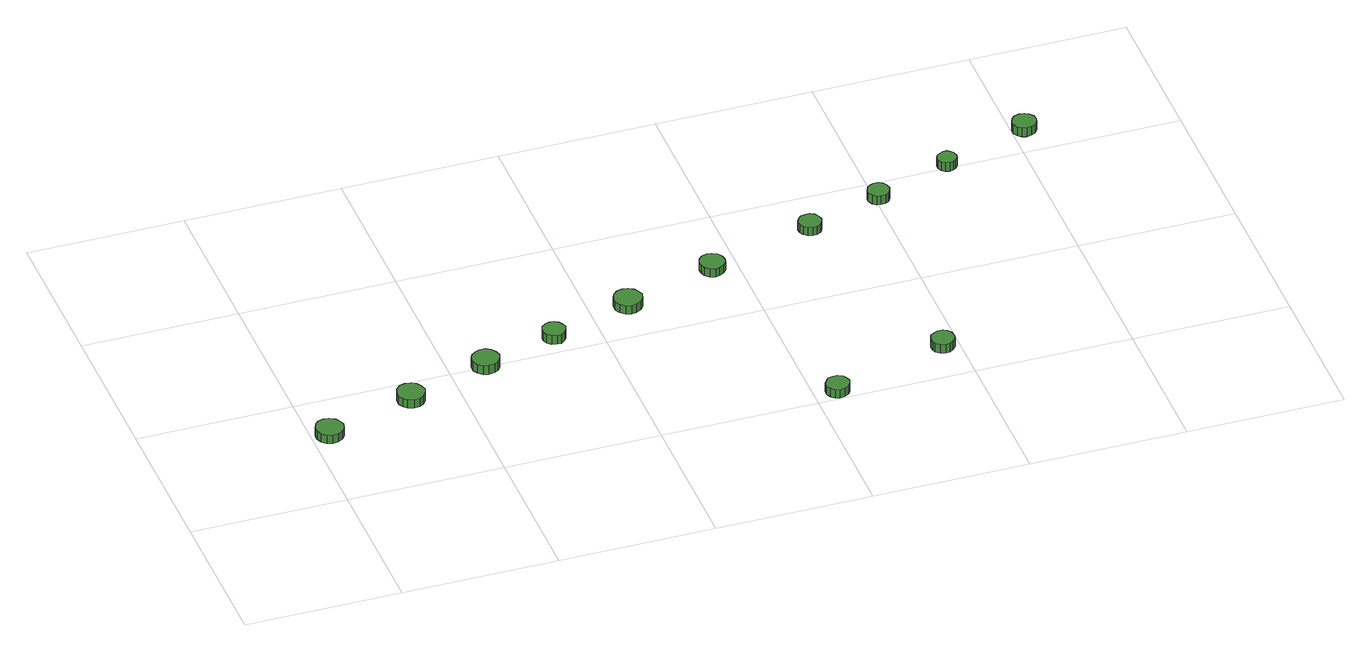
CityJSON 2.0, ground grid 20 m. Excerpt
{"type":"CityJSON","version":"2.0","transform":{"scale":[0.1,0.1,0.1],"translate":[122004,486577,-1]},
"CityObjects":{
"tree1":{"type":"SolitaryVegetationObject","attributes":{"function":"something"},"geometry":[{"type":"MultiSurface","lod":"1","boundaries":[[[0,1,2,3,4,5,6,7,8,9,10,11,12,13,14]],[[15,16,17,18,19,20,21,22,23,24,25,26,27,28,29]],[[0,29,28,1]],[[1,28,27,2]],[[2,27,26,3]],[[3,26,25,4]],[[4,25,24,5]],[[5,24,23,6]],[[6,23,22,7]],[[7,22,21,8]],[[8,21,20,9]],[[9,20,19,10]],[[10,19,18,11]],[[11,18,17,12]],[[12,17,16,13]],[[13,16,15,14]],[[14,15,29,0]]]}]},
"tree2":{"type":"SolitaryVegetationObject","attributes":{"function":"something"},"geometry":[{"type":"MultiSurface","lod":"1","boundaries":[[[30,31,32,33,34,35,36,37,38,39,40,41,42,43,44]],[[45,46,47,48,49,50,51,52,53,54,55,56,57,58,59]],[[30,59,58,31]],[[31,58,57,32]],[[32,57,56,33]],[[33,56,55,34]],[[34,55,54,35]],[[35,54,53,36]],[[36,53,52,37]],[[37,52,51,38]],[[38,51,50,39]],[[39,50,49,40]],[[40,49,48,41]],[[41,48,47,42]],[[42,47,46,43]],[[43,46,45,44]],[[44,45,59,30]]]}]},
"tree3":{"type":"SolitaryVegetationObject","attributes":{"function":"something"},"geometry":[{"type":"MultiSurface","lod":"1","boundaries":[[[60,61,62,63,64,65,66,67,68,69,70,71,72,73,74]],[[75,76,77,78,79,80,81,82,83,84,85,86,87,88,89]],[[60,89,88,61]],[[61,88,87,62]],[[62,87,86,63]],[[63,86,85,64]],[[64,85,84,65]],[[65,84,83,66]],[[66,83,82,67]],[[67,82,81,68]],[[68,81,80,69]],[[69,80,79,70]],[[70,79,78,71]],[[71,78,77,72]],[[72,77,76,73]],[[73,76,75,74]],[[74,75,89,60]]]}]},
"tree4":{"type":"SolitaryVegetationObject","attributes":{"function":"something"},"geometry":[{"type":"MultiSurface","lod":"1","boundaries":[[[90,91,92,93,94,95,96,97,98,99,100,101,102,103,104]],[[105,106,107,108,109,110,111,112,113,114,115,116,117,118,119]],[[90,119,118,91]],[[91,118,117,92]],[[92,117,116,93]],[[93,116,115,94]],[[94,115,114,95]],[[95,114,113,96]],[[96,113,112,97]],[[97,112,111,98]],[[98,111,110,99]],[[99,110,109,100]],[[100,109,108,101]],[[101,108,107,102]],[[102,107,106,103]],[[103,106,105,104]],[[104,105,119,90]]]}]},
"tree5":{"type":"SolitaryVegetationObject","attributes":{"function":"something"},"geometry":[{"type":"MultiSurface","lod":"1","boundaries":[[[120,121,122,123,124,125,126,127,128,129,130,131,132,133,134]],[[135,136,137,138,139,140,141,142,143,144,145,146,147,148,149]],[[120,149,148,121]],[[121,148,147,122]],[[122,147,146,123]],[[123,146,145,124]],[[124,145,144,125]],[[125,144,143,126]],[[126,143,142,127]],[[127,142,141,128]],[[128,141,140,129]],[[129,140,139,130]],[[130,139,138,131]],[[131,138,137,132]],[[132,137,136,133]],[[133,136,135,134]],[[134,135,149,120]]]}]},
"tree6":{"type":"SolitaryVegetationObject","attributes":{"function":"something"},"geometry":[{"type":"MultiSurface","lod":"1","boundaries":[[[150,151,152,153,154,155,156,157,158,159,160,161,162,163,164]],[[165,166,167,168,169,170,171,172,173,174,175,176,177,178,179]],[[150,179,178,151]],[[151,178,177,152]],[[152,177,176,153]],[[153,176,175,154]],[[154,175,174,155]],[[155,174,173,156]],[[156,173,172,157]],[[157,172,171,158]],[[158,171,170,159]],[[159,170,169,160]],[[160,169,168,161]],[[161,168,167,162]],[[162,167,166,163]],[[163,166,165,164]],[[164,165,179,150]]]}]},
"tree7":{"type":"SolitaryVegetationObject","attributes":{"function":"something"},"geometry":[{"type":"MultiSurface","lod":"1","boundaries":[[[180,181,182,183,184,185,186,187,188,189,190,191,192,193,194]],[[195,196,197,198,199,200,201,202,203,204,205,206,207,208,209]],[[180,209,208,181]],[[181,208,207,182]],[[182,207,206,183]],[[183,206,205,184]],[[184,205,204,185]],[[185,204,203,186]],[[186,203,202,187]],[[187,202,201,188]],[[188,201,200,189]],[[189,200,199,190]],[[190,199,198,191]],[[191,198,197,192]],[[192,197,196,193]],[[193,196,195,194]],[[194,195,209,180]]]}]},
"tree8":{"type":"SolitaryVegetationObject","attributes":{"function":"something"},"geometry":[{"type":"MultiSurface","lod":"1","boundaries":[[[210,211,212,213,214,215,216,217,218,219,220,221,222,223,224]],[[225,226,227,228,229,230,231,232,233,234,235,236,237,238,239]],[[210,239,238,211]],[[211,238,237,212]],[[212,237,236,213]],[[213,236,235,214]],[[214,235,234,215]],[[215,234,233,216]],[[216,233,232,217]],[[217,232,231,218]],[[218,231,230,219]],[[219,230,229,220]],[[220,229,228,221]],[[221,228,227,222]],[[222,227,226,223]],[[223,226,225,224]],[[224,225,239,210]]]}]},
"tree9":{"type":"SolitaryVegetationObject","attributes":{"function":"something"},"geometry":[{"type":"MultiSurface","lod":"1","boundaries":[[[240,241,242,243,244,245,246,247,248,249,250,251,252,253,254]],[[255,256,257,258,259,260,261,262,263,264,265,266,267,268,269]],[[240,269,268,241]],[[241,268,267,242]],[[242,267,266,243]],[[243,266,265,244]],[[244,265,264,245]],[[245,264,263,246]],[[246,263,262,247]],[[247,262,261,248]],[[248,261,260,249]],[[249,260,259,250]],[[250,259,258,251]],[[251,258,257,252]],[[252,257,256,253]],[[253,256,255,254]],[[254,255,269,240]]]}]},
"tree10":{"type":"SolitaryVegetationObject","attributes":{"function":"something"},"geometry":[{"type":"MultiSurface","lod":"1","boundaries":[[[270,271,272,273,274,275,276,277,278,279,280,281,282,283,284]],[[285,286,287,288,289,290,291,292,293,294,295,296,297,298,299]],[[270,299,298,271]],[[271,298,297,272]],[[272,297,296,273]],[[273,296,295,274]],[[274,295,294,275]],[[275,294,293,276]],[[276,293,292,277]],[[277,292,291,278]],[[278,291,290,279]],[[279,290,289,280]],[[280,289,288,281]],[[281,288,287,282]],[[282,287,286,283]],[[283,286,285,284]],[[284,285,299,270]]]}]},
"tree11":{"type":"SolitaryVegetationObject","attributes":{"function":"something"},"geometry":[{"type":"MultiSurface","lod":"1","boundaries":[[[300,301,302,303,304,305,306,307,308,309,310,311,312,313,314]],[[315,316,317,318,319,320,321,322,323,324,325,326,327,328,329]],[[300,329,328,301]],[[301,328,327,302]],[[302,327,326,303]],[[303,326,325,304]],[[304,325,324,305]],[[305,324,323,306]],[[306,323,322,307]],[[307,322,321,308]],[[308,321,320,309]],[[309,320,319,310]],[[310,319,318,311]],[[311,318,317,312]],[[312,317,316,313]],[[313,316,315,314]],[[314,315,329,300]]]}]},
"tree12":{"type":"SolitaryVegetationObject","attributes":{"function":"something"},"geometry":[{"type":"MultiSurface","lod":"1","boundaries":[[[330,331,332,333,334,335,336,337,338,339,340,341,342,343,344]],[[345,346,347,348,349,350,351,352,353,354,355,356,357,358,359]],[[330,359,358,331]],[[331,358,357,332]],[[332,357,356,333]],[[333,356,355,334]],[[334,355,354,335]],[[335,354,353,336]],[[336,353,352,337]],[[337,352,351,338]],[[338,351,350,339]],[[339,350,349,340]],[[340,349,348,341]],[[341,348,347,342]],[[342,347,346,343]],[[343,346,345,344]],[[344,345,359,330]]]}]}
},
"vertices":[
[41,131,17],[39,138,17],[35,144,17],[28,148,17],[21,149,17],[14,147,17],[9,142,17],[6,135,17],[6,128,17],[9,121,17],[14,116,17],[21,114,17],[28,114,17],[35,118,17],[39,124,17],[39,124,5],[35,118,5],[28,114,5],[21,114,5],[14,116,5],[9,121,5],[6,128,5],[6,135,5],[9,142,5],[14,147,5],[21,149,5],[28,148,5],[35,144,5],[39,138,5],[41,131,5],
[157,167,17],[155,174,17],[151,180,17],[145,184,17],[137,185,17],[130,183,17],[125,178,17],[122,171,17],[122,163,17],[125,157,17],[130,152,17],[137,150,17],[145,150,17],[151,154,17],[155,160,17],[155,160,5],[151,154,5],[145,150,5],[137,150,5],[130,152,5],[125,157,5],[122,163,5],[122,171,5],[125,178,5],[130,183,5],[137,185,5],[145,184,5],[151,180,5],[155,174,5],[157,167,5],
[264,202,18],[262,209,18],[258,215,18],[252,219,18],[244,219,18],[238,217,18],[232,212,18],[229,206,18],[229,198,18],[232,192,18],[238,187,18],[244,185,18],[252,186,18],[258,189,18],[262,195,18],[262,195,5],[258,189,5],[252,186,5],[244,185,5],[238,187,5],[232,192,5],[229,198,5],[229,206,5],[232,212,5],[238,217,5],[244,219,5],[252,219,5],[258,215,5],[262,209,5],[264,202,5],
[358,230,18],[356,236,18],[353,241,18],[348,244,18],[342,245,18],[336,243,18],[331,239,18],[329,233,18],[329,227,18],[331,222,18],[336,218,18],[342,216,18],[348,216,18],[353,220,18],[356,224,18],[356,224,5],[353,220,5],[348,216,5],[342,216,5],[336,218,5],[331,222,5],[329,227,5],[329,233,5],[331,239,5],[336,243,5],[342,245,5],[348,244,5],[353,241,5],[356,236,5],[358,230,5],
[467,263,17],[465,270,17],[461,276,17],[454,280,17],[447,281,17],[440,279,17],[434,274,17],[431,267,17],[431,259,17],[434,252,17],[440,247,17],[447,245,17],[454,246,17],[461,250,17],[465,256,17],[465,256,5],[461,250,5],[454,246,5],[447,245,5],[440,247,5],[434,252,5],[431,259,5],[431,267,5],[434,274,5],[440,279,5],[447,281,5],[454,280,5],[461,276,5],[465,270,5],[467,263,5],
[645,15,18],[643,21,18],[640,26,18],[634,29,18],[628,29,18],[622,28,18],[618,23,18],[615,18,18],[615,12,18],[618,6,18],[622,2,18],[628,0,18],[634,1,18],[640,4,18],[643,9,18],[643,9,6],[640,4,6],[634,1,6],[628,0,6],[622,2,6],[618,6,6],[615,12,6],[615,18,6],[618,23,6],[622,28,6],[628,29,6],[634,29,6],[640,26,6],[643,21,6],[645,15,6],
[584,299,17],[583,305,17],[579,311,17],[573,314,17],[567,315,17],[560,313,17],[555,308,17],[553,302,17],[553,296,17],[555,290,17],[560,285,17],[567,283,17],[573,284,17],[579,287,17],[583,292,17],[583,292,5],[579,287,5],[573,284,5],[567,283,5],[560,285,5],[555,290,5],[553,296,5],[553,302,5],[555,308,5],[560,313,5],[567,315,5],[573,314,5],[579,311,5],[583,305,5],[584,299,5],
[794,61,18],[793,67,18],[789,72,18],[784,75,18],[778,75,18],[772,73,18],[767,69,18],[765,64,18],[765,57,18],[767,52,18],[772,48,18],[778,46,18],[784,46,18],[789,50,18],[793,55,18],[793,55,5],[789,50,5],[784,46,5],[778,46,5],[772,48,5],[767,52,5],[765,57,5],[765,64,5],[767,69,5],[772,73,5],[778,75,5],[784,75,5],[789,72,5],[793,67,5],[794,61,5],
[721,338,17],[719,344,17],[716,349,17],[711,352,17],[705,352,17],[699,351,17],[695,347,17],[692,341,17],[692,335,17],[695,330,17],[699,326,17],[705,324,17],[711,324,17],[716,327,17],[719,332,17],[719,332,5],[716,327,5],[711,324,5],[705,324,5],[699,326,5],[695,330,5],[692,335,5],[692,341,5],[695,347,5],[699,351,5],[705,352,5],[711,352,5],[716,349,5],[719,344,5],[721,338,5],
[818,367,20],[816,373,20],[813,378,20],[808,381,20],[802,381,20],[797,379,20],[793,376,20],[790,370,20],[790,365,20],[793,359,20],[797,355,20],[802,354,20],[808,354,20],[813,357,20],[816,362,20],[816,362,7],[813,357,7],[808,354,7],[802,354,7],[797,355,7],[793,359,7],[790,365,7],[790,370,7],[793,376,7],[797,379,7],[802,381,7],[808,381,7],[813,378,7],[816,373,7],[818,367,7],
[914,399,23],[913,404,23],[910,408,23],[906,411,23],[901,411,23],[896,409,23],[892,406,23],[890,402,23],[890,397,23],[892,392,23],[896,389,23],[901,387,23],[906,388,23],[910,390,23],[913,394,23],[913,394,10],[910,390,10],[906,388,10],[901,387,10],[896,389,10],[892,392,10],[890,397,10],[890,402,10],[892,406,10],[896,409,10],[901,411,10],[906,411,10],[910,408,10],[913,404,10],[914,399,10],
[1027,433,27],[1026,439,27],[1022,444,27],[1017,447,27],[1010,448,27],[1004,446,27],[1000,442,27],[997,436,27],[997,430,27],[1000,424,27],[1004,420,27],[1010,418,27],[1017,419,27],[1022,422,27],[1026,427,27],[1026,427,14],[1022,422,14],[1017,419,14],[1010,418,14],[1004,420,14],[1000,424,14],[997,430,14],[997,436,14],[1000,442,14],[1004,446,14],[1010,448,14],[1017,447,14],[1022,444,14],[1026,439,14],[1027,433,14]
]}
